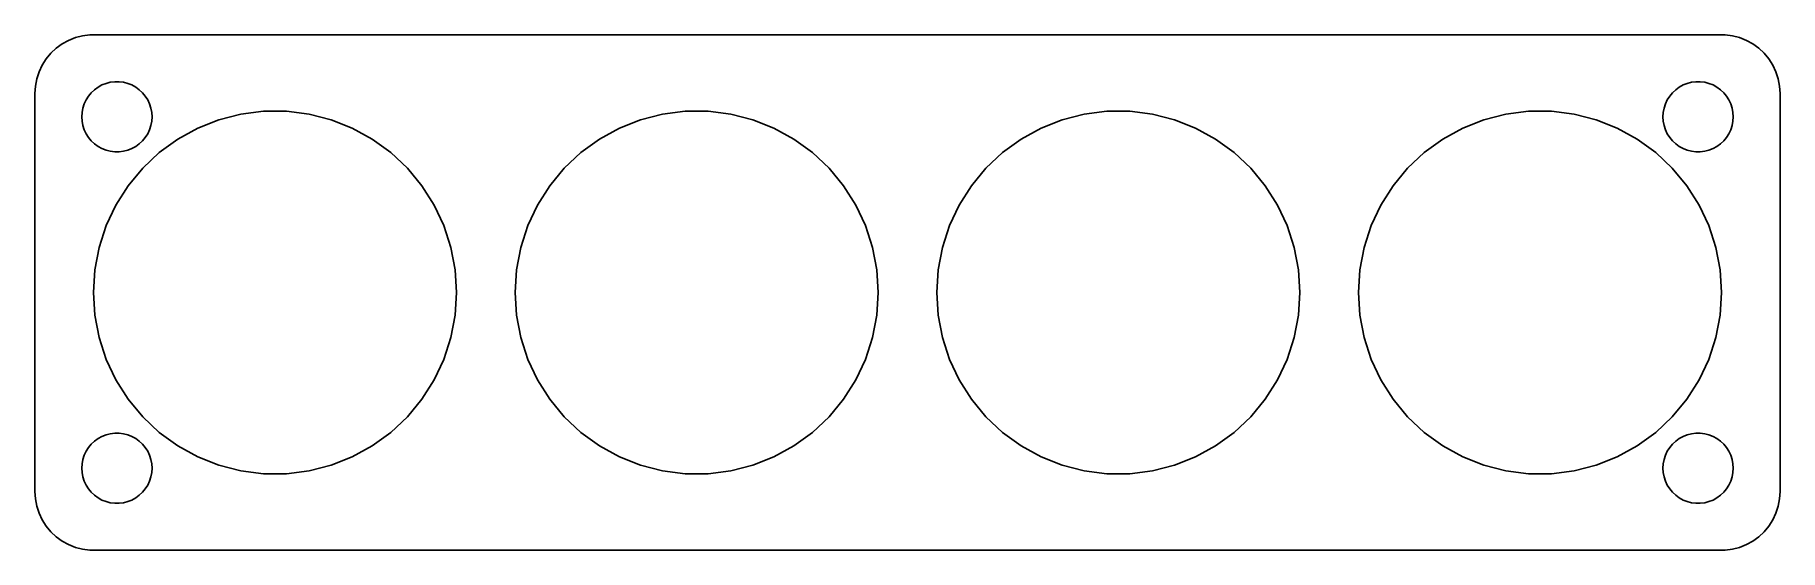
# Model space of a CAD drawing. Header units: metres. Extents: x -74 to 74, y 32 to 76.
import ezdxf

# ---------------------------------------------------------------- set-up
doc = ezdxf.new("R2010")
doc.units = ezdxf.units.M

msp = doc.modelspace()

# ---------------------------------------------------------------- linework, layer by layer
for p, q in [((-69.8139, 75.9901), (-70.4369, 75.9114)), ((69.8139, 75.9901), (-69.8139, 75.9901)), ((70.4369, 75.9114), (69.8139, 75.9901)), ((-72.6871, 74.8526), (-73.1448, 74.4227)), ((-72.1791, 75.2216), (-72.6871, 74.8526)), ((-71.6289, 75.5241), (-72.1791, 75.2216)), ((-71.0451, 75.7553), (-71.6289, 75.5241)), ((-70.4369, 75.9114), (-71.0451, 75.7553)), ((71.0451, 75.7553), (70.4369, 75.9114)), ((71.6289, 75.5241), (71.0451, 75.7553)), ((72.1791, 75.2216), (71.6289, 75.5241)), ((72.6871, 74.8526), (72.1791, 75.2216)), ((73.1448, 74.4227), (72.6871, 74.8526)), ((-73.8815, 73.4088), (-74.1489, 72.8406)), ((-73.5451, 73.9389), (-73.8815, 73.4088)), ((-73.1448, 74.4227), (-73.5451, 73.9389)), ((73.5451, 73.9389), (73.1448, 74.4227)), ((73.8815, 73.4088), (73.5451, 73.9389)), ((74.1489, 72.8406), (73.8815, 73.4088)), ((-74.4606, 71.6267), (-74.5, 71)), ((-74.3429, 72.2434), (-74.4606, 71.6267)), ((-74.1489, 72.8406), (-74.3429, 72.2434)), ((-69.4123, 71.3115), (-69.1075, 71.533)), ((-69.1075, 71.533), (-68.7773, 71.7145)), ((-68.7773, 71.7145), (-68.427, 71.8532)), ((-68.427, 71.8532), (-68.0621, 71.9469)), ((-68.0621, 71.9469), (-67.6884, 71.9941)), ((-67.6884, 71.9941), (-67.3116, 71.9941)), ((-67.3116, 71.9941), (-66.9379, 71.9469)), ((-66.9379, 71.9469), (-66.573, 71.8532)), ((-66.573, 71.8532), (-66.2227, 71.7145)), ((-66.2227, 71.7145), (-65.8925, 71.533)), ((-65.8925, 71.533), (-65.5877, 71.3115)), ((65.5877, 71.3115), (65.8925, 71.533)), ((65.8925, 71.533), (66.2227, 71.7145)), ((66.2227, 71.7145), (66.573, 71.8532)), ((66.573, 71.8532), (66.9379, 71.9469)), ((66.9379, 71.9469), (67.3116, 71.9941)), ((67.3116, 71.9941), (67.6884, 71.9941)), ((67.6884, 71.9941), (68.0621, 71.9469)), ((68.0621, 71.9469), (68.427, 71.8532)), ((68.427, 71.8532), (68.7773, 71.7145)), ((68.7773, 71.7145), (69.1075, 71.533)), ((69.1075, 71.533), (69.4123, 71.3115)), ((74.3429, 72.2434), (74.1489, 72.8406)), ((74.4606, 71.6267), (74.3429, 72.2434)), ((74.5, 71), (74.4606, 71.6267)), ((-74.5, 71), (-74.5, 37)), ((-70.4057, 69.7461), (-70.2893, 70.1044)), ((-70.2893, 70.1044), (-70.1289, 70.4453)), ((-70.1289, 70.4453), (-69.927, 70.7634)), ((-69.927, 70.7634), (-69.6869, 71.0536)), ((-69.6869, 71.0536), (-69.4123, 71.3115)), ((-65.5877, 71.3115), (-65.3131, 71.0536)), ((-65.3131, 71.0536), (-65.073, 70.7634)), ((-65.073, 70.7634), (-64.8711, 70.4453)), ((-64.8711, 70.4453), (-64.7107, 70.1044)), ((-64.7107, 70.1044), (-64.5943, 69.7461)), ((64.5943, 69.7461), (64.7107, 70.1044)), ((64.7107, 70.1044), (64.8711, 70.4453)), ((64.8711, 70.4453), (65.073, 70.7634)), ((65.073, 70.7634), (65.3131, 71.0536)), ((65.3131, 71.0536), (65.5877, 71.3115)), ((69.4123, 71.3115), (69.6869, 71.0536)), ((69.6869, 71.0536), (69.927, 70.7634)), ((69.927, 70.7634), (70.1289, 70.4453)), ((70.1289, 70.4453), (70.2893, 70.1044)), ((70.2893, 70.1044), (70.4057, 69.7461)), ((74.5, 37), (74.5, 71)), ((-70.5, 69), (-70.4763, 69.376)), ((-70.4763, 68.624), (-70.5, 69)), ((-70.4763, 69.376), (-70.4057, 69.7461)), ((-70.4057, 68.2539), (-70.4763, 68.624)), ((-64.5943, 69.7461), (-64.5237, 69.376)), ((-64.5237, 68.624), (-64.5943, 68.2539)), ((-64.5237, 69.376), (-64.5, 69)), ((-64.5, 69), (-64.5237, 68.624)), ((-60.5996, 68.0248), (-58.7898, 68.7414)), ((-58.7898, 68.7414), (-56.9044, 69.2254)), ((-56.9044, 69.2254), (-54.9733, 69.4694)), ((-54.9733, 69.4694), (-53.0267, 69.4694)), ((-53.0267, 69.4694), (-51.0956, 69.2254)), ((-51.0956, 69.2254), (-49.2102, 68.7414)), ((-49.2102, 68.7414), (-47.4004, 68.0248)), ((-24.5996, 68.0248), (-22.7897, 68.7414)), ((-22.7897, 68.7414), (-20.9044, 69.2254)), ((-20.9044, 69.2254), (-18.9733, 69.4694)), ((-18.9733, 69.4694), (-17.0267, 69.4694)), ((-17.0267, 69.4694), (-15.0956, 69.2254)), ((-15.0956, 69.2254), (-13.2102, 68.7414)), ((-13.2102, 68.7414), (-11.4004, 68.0248)), ((11.4004, 68.0248), (13.2102, 68.7414)), ((13.2102, 68.7414), (15.0956, 69.2254)), ((15.0956, 69.2254), (17.0267, 69.4694)), ((17.0267, 69.4694), (18.9733, 69.4694)), ((18.9733, 69.4694), (20.9044, 69.2254)), ((20.9044, 69.2254), (22.7897, 68.7414)), ((22.7897, 68.7414), (24.5996, 68.0248)), ((47.4004, 68.0248), (49.2102, 68.7414)), ((49.2102, 68.7414), (51.0956, 69.2254)), ((51.0956, 69.2254), (53.0267, 69.4694)), ((53.0267, 69.4694), (54.9733, 69.4694)), ((54.9733, 69.4694), (56.9044, 69.2254)), ((56.9044, 69.2254), (58.7898, 68.7414)), ((58.7898, 68.7414), (60.5996, 68.0248)), ((64.5, 69), (64.5237, 69.376)), ((64.5237, 68.624), (64.5, 69)), ((64.5237, 69.376), (64.5943, 69.7461)), ((64.5943, 68.2539), (64.5237, 68.624)), ((70.4057, 69.7461), (70.4763, 69.376)), ((70.4763, 68.624), (70.4057, 68.2539)), ((70.4763, 69.376), (70.5, 69)), ((70.5, 69), (70.4763, 68.624)), ((-70.2893, 67.8956), (-70.4057, 68.2539)), ((-70.1289, 67.5547), (-70.2893, 67.8956)), ((-69.927, 67.2366), (-70.1289, 67.5547)), ((-69.6869, 66.9464), (-69.927, 67.2366)), ((-65.073, 67.2366), (-65.3131, 66.9464)), ((-64.8711, 67.5547), (-65.073, 67.2366)), ((-64.7107, 67.8956), (-64.8711, 67.5547)), ((-64.5943, 68.2539), (-64.7107, 67.8956)), ((-63.8801, 65.9429), (-62.3053, 67.0871)), ((-62.3053, 67.0871), (-60.5996, 68.0248)), ((-47.4004, 68.0248), (-45.6947, 67.0871)), ((-45.6947, 67.0871), (-44.1199, 65.9429)), ((-27.8801, 65.9429), (-26.3053, 67.0871)), ((-26.3053, 67.0871), (-24.5996, 68.0248)), ((-11.4004, 68.0248), (-9.69467, 67.0871)), ((-9.69467, 67.0871), (-8.11992, 65.9429)), ((8.11992, 65.9429), (9.69467, 67.0871)), ((9.69467, 67.0871), (11.4004, 68.0248)), ((24.5996, 68.0248), (26.3053, 67.0871)), ((26.3053, 67.0871), (27.8801, 65.9429)), ((44.1199, 65.9429), (45.6947, 67.0871)), ((45.6947, 67.0871), (47.4004, 68.0248)), ((60.5996, 68.0248), (62.3053, 67.0871)), ((62.3053, 67.0871), (63.8801, 65.9429)), ((64.7107, 67.8956), (64.5943, 68.2539)), ((64.8711, 67.5547), (64.7107, 67.8956)), ((65.073, 67.2366), (64.8711, 67.5547)), ((65.3131, 66.9464), (65.073, 67.2366)), ((69.927, 67.2366), (69.6869, 66.9464)), ((70.1289, 67.5547), (69.927, 67.2366)), ((70.2893, 67.8956), (70.1289, 67.5547)), ((70.4057, 68.2539), (70.2893, 67.8956)), ((-69.4123, 66.6884), (-69.6869, 66.9464)), ((-69.1075, 66.467), (-69.4123, 66.6884)), ((-68.7773, 66.2855), (-69.1075, 66.467)), ((-68.427, 66.1468), (-68.7773, 66.2855)), ((-68.0621, 66.0531), (-68.427, 66.1468)), ((-67.6884, 66.0059), (-68.0621, 66.0531)), ((-67.3116, 66.0059), (-67.6884, 66.0059)), ((-66.9379, 66.0531), (-67.3116, 66.0059)), ((-66.573, 66.1468), (-66.9379, 66.0531)), ((-66.2227, 66.2855), (-66.573, 66.1468)), ((-65.8925, 66.467), (-66.2227, 66.2855)), ((-65.5877, 66.6884), (-65.8925, 66.467)), ((-65.3131, 66.9464), (-65.5877, 66.6884)), ((-65.299, 64.6105), (-63.8801, 65.9429)), ((-44.1199, 65.9429), (-42.701, 64.6105)), ((-29.299, 64.6105), (-27.8801, 65.9429)), ((-8.11992, 65.9429), (-6.70097, 64.6105)), ((6.70097, 64.6105), (8.11992, 65.9429)), ((27.8801, 65.9429), (29.299, 64.6105)), ((42.701, 64.6105), (44.1199, 65.9429)), ((63.8801, 65.9429), (65.299, 64.6105)), ((65.5877, 66.6884), (65.3131, 66.9464)), ((65.8925, 66.467), (65.5877, 66.6884)), ((66.2227, 66.2855), (65.8925, 66.467)), ((66.573, 66.1468), (66.2227, 66.2855)), ((66.9379, 66.0531), (66.573, 66.1468)), ((67.3116, 66.0059), (66.9379, 66.0531)), ((67.6884, 66.0059), (67.3116, 66.0059)), ((68.0621, 66.0531), (67.6884, 66.0059)), ((68.427, 66.1468), (68.0621, 66.0531)), ((68.7773, 66.2855), (68.427, 66.1468)), ((69.1075, 66.467), (68.7773, 66.2855)), ((69.4123, 66.6884), (69.1075, 66.467)), ((69.6869, 66.9464), (69.4123, 66.6884)), ((-66.5398, 63.1107), (-65.299, 64.6105)), ((-42.701, 64.6105), (-41.4602, 63.1107)), ((-30.5397, 63.1107), (-29.299, 64.6105)), ((-6.70097, 64.6105), (-5.46024, 63.1107)), ((5.46024, 63.1107), (6.70097, 64.6105)), ((29.299, 64.6105), (30.5397, 63.1107)), ((41.4602, 63.1107), (42.701, 64.6105)), ((65.299, 64.6105), (66.5398, 63.1107)), ((-67.5827, 61.4672), (-66.5398, 63.1107)), ((-41.4602, 63.1107), (-40.4172, 61.4672)), ((-31.5827, 61.4672), (-30.5397, 63.1107)), ((-5.46024, 63.1107), (-4.41724, 61.4672)), ((4.41724, 61.4672), (5.46024, 63.1107)), ((30.5397, 63.1107), (31.5827, 61.4672)), ((40.4172, 61.4672), (41.4602, 63.1107)), ((66.5398, 63.1107), (67.5827, 61.4672)), ((-68.4115, 59.7059), (-67.5827, 61.4672)), ((-40.4172, 61.4672), (-39.5885, 59.7059)), ((-32.4115, 59.7059), (-31.5827, 61.4672)), ((-4.41724, 61.4672), (-3.58846, 59.7059)), ((3.58846, 59.7059), (4.41724, 61.4672)), ((31.5827, 61.4672), (32.4115, 59.7059)), ((39.5885, 59.7059), (40.4172, 61.4672)), ((67.5827, 61.4672), (68.4115, 59.7059)), ((-69.013, 57.8547), (-68.4115, 59.7059)), ((-39.5885, 59.7059), (-38.987, 57.8547)), ((-33.013, 57.8547), (-32.4115, 59.7059)), ((-3.58846, 59.7059), (-2.98695, 57.8547)), ((2.98695, 57.8547), (3.58846, 59.7059)), ((32.4115, 59.7059), (33.013, 57.8547)), ((38.987, 57.8547), (39.5885, 59.7059)), ((68.4115, 59.7059), (69.013, 57.8547)), ((-69.3778, 55.9427), (-69.013, 57.8547)), ((-38.987, 57.8547), (-38.6222, 55.9427)), ((-33.3778, 55.9427), (-33.013, 57.8547)), ((-2.98695, 57.8547), (-2.62221, 55.9427)), ((2.62221, 55.9427), (2.98695, 57.8547)), ((33.013, 57.8547), (33.3778, 55.9427)), ((38.6222, 55.9427), (38.987, 57.8547)), ((69.013, 57.8547), (69.3778, 55.9427)), ((-69.5, 54), (-69.3778, 55.9427)), ((-38.6222, 55.9427), (-38.5, 54)), ((-33.5, 54), (-33.3778, 55.9427)), ((-2.62221, 55.9427), (-2.5, 54)), ((2.5, 54), (2.62221, 55.9427)), ((33.3778, 55.9427), (33.5, 54)), ((38.5, 54), (38.6222, 55.9427)), ((69.3778, 55.9427), (69.5, 54)), ((-69.3778, 52.0573), (-69.5, 54)), ((-38.5, 54), (-38.6222, 52.0573)), ((-33.3778, 52.0573), (-33.5, 54)), ((-2.5, 54), (-2.62221, 52.0573)), ((2.62221, 52.0573), (2.5, 54)), ((33.5, 54), (33.3778, 52.0573)), ((38.6222, 52.0573), (38.5, 54)), ((69.5, 54), (69.3778, 52.0573)), ((-69.013, 50.1453), (-69.3778, 52.0573)), ((-38.6222, 52.0573), (-38.987, 50.1453)), ((-33.013, 50.1453), (-33.3778, 52.0573)), ((-2.62221, 52.0573), (-2.98695, 50.1453)), ((2.98695, 50.1453), (2.62221, 52.0573)), ((33.3778, 52.0573), (33.013, 50.1453)), ((38.987, 50.1453), (38.6222, 52.0573)), ((69.3778, 52.0573), (69.013, 50.1453)), ((-68.4115, 48.2941), (-69.013, 50.1453)), ((-38.987, 50.1453), (-39.5885, 48.2941)), ((-32.4115, 48.2941), (-33.013, 50.1453)), ((-2.98695, 50.1453), (-3.58846, 48.2941)), ((3.58846, 48.2941), (2.98695, 50.1453)), ((33.013, 50.1453), (32.4115, 48.2941)), ((39.5885, 48.2941), (38.987, 50.1453)), ((69.013, 50.1453), (68.4115, 48.2941)), ((-67.5827, 46.5328), (-68.4115, 48.2941)), ((-39.5885, 48.2941), (-40.4172, 46.5328)), ((-31.5827, 46.5328), (-32.4115, 48.2941)), ((-3.58846, 48.2941), (-4.41724, 46.5328)), ((4.41724, 46.5328), (3.58846, 48.2941)), ((32.4115, 48.2941), (31.5827, 46.5328)), ((40.4172, 46.5328), (39.5885, 48.2941)), ((68.4115, 48.2941), (67.5827, 46.5328)), ((-66.5398, 44.8893), (-67.5827, 46.5328)), ((-40.4172, 46.5328), (-41.4602, 44.8893)), ((-30.5397, 44.8893), (-31.5827, 46.5328)), ((-4.41724, 46.5328), (-5.46024, 44.8893)), ((5.46024, 44.8893), (4.41724, 46.5328)), ((31.5827, 46.5328), (30.5397, 44.8893)), ((41.4602, 44.8893), (40.4172, 46.5328)), ((67.5827, 46.5328), (66.5398, 44.8893)), ((-65.299, 43.3895), (-66.5398, 44.8893)), ((-41.4602, 44.8893), (-42.701, 43.3895)), ((-29.299, 43.3895), (-30.5397, 44.8893)), ((-5.46024, 44.8893), (-6.70097, 43.3895)), ((6.70097, 43.3895), (5.46024, 44.8893)), ((30.5397, 44.8893), (29.299, 43.3895)), ((42.701, 43.3895), (41.4602, 44.8893)), ((66.5398, 44.8893), (65.299, 43.3895)), ((-63.8801, 42.0571), (-65.299, 43.3895)), ((-42.701, 43.3895), (-44.1199, 42.0571)), ((-27.8801, 42.0571), (-29.299, 43.3895)), ((-6.70097, 43.3895), (-8.11992, 42.0571)), ((8.11992, 42.0571), (6.70097, 43.3895)), ((29.299, 43.3895), (27.8801, 42.0571)), ((44.1199, 42.0571), (42.701, 43.3895)), ((65.299, 43.3895), (63.8801, 42.0571)), ((-68.7773, 41.7145), (-68.427, 41.8532)), ((-68.427, 41.8532), (-68.0621, 41.9469)), ((-68.0621, 41.9469), (-67.6884, 41.9941)), ((-67.6884, 41.9941), (-67.3116, 41.9941)), ((-67.3116, 41.9941), (-66.9379, 41.9469)), ((-66.9379, 41.9469), (-66.573, 41.8532)), ((-66.573, 41.8532), (-66.2227, 41.7145)), ((-62.3053, 40.9129), (-63.8801, 42.0571)), ((-44.1199, 42.0571), (-45.6947, 40.9129)), ((-26.3053, 40.9129), (-27.8801, 42.0571)), ((-8.11992, 42.0571), (-9.69467, 40.9129)), ((9.69467, 40.9129), (8.11992, 42.0571)), ((27.8801, 42.0571), (26.3053, 40.9129)), ((45.6947, 40.9129), (44.1199, 42.0571)), ((63.8801, 42.0571), (62.3053, 40.9129)), ((66.2227, 41.7145), (66.573, 41.8532)), ((66.573, 41.8532), (66.9379, 41.9469)), ((66.9379, 41.9469), (67.3116, 41.9941)), ((67.3116, 41.9941), (67.6884, 41.9941)), ((67.6884, 41.9941), (68.0621, 41.9469)), ((68.0621, 41.9469), (68.427, 41.8532)), ((68.427, 41.8532), (68.7773, 41.7145)), ((-70.2893, 40.1044), (-70.1289, 40.4453)), ((-70.1289, 40.4453), (-69.927, 40.7634)), ((-69.927, 40.7634), (-69.6869, 41.0536)), ((-69.6869, 41.0536), (-69.4123, 41.3116)), ((-69.4123, 41.3116), (-69.1075, 41.533)), ((-69.1075, 41.533), (-68.7773, 41.7145)), ((-66.2227, 41.7145), (-65.8925, 41.533)), ((-65.8925, 41.533), (-65.5877, 41.3116)), ((-65.5877, 41.3116), (-65.3131, 41.0536)), ((-65.3131, 41.0536), (-65.073, 40.7634)), ((-65.073, 40.7634), (-64.8711, 40.4453)), ((-64.8711, 40.4453), (-64.7107, 40.1044)), ((-60.5996, 39.9752), (-62.3053, 40.9129)), ((-45.6947, 40.9129), (-47.4004, 39.9752)), ((-24.5996, 39.9752), (-26.3053, 40.9129)), ((-9.69467, 40.9129), (-11.4004, 39.9752)), ((11.4004, 39.9752), (9.69467, 40.9129)), ((26.3053, 40.9129), (24.5996, 39.9752)), ((47.4004, 39.9752), (45.6947, 40.9129)), ((62.3053, 40.9129), (60.5996, 39.9752)), ((64.7107, 40.1044), (64.8711, 40.4453)), ((64.8711, 40.4453), (65.073, 40.7634)), ((65.073, 40.7634), (65.3131, 41.0536)), ((65.3131, 41.0536), (65.5877, 41.3116)), ((65.5877, 41.3116), (65.8925, 41.533)), ((65.8925, 41.533), (66.2227, 41.7145)), ((68.7773, 41.7145), (69.1075, 41.533)), ((69.1075, 41.533), (69.4123, 41.3116)), ((69.4123, 41.3116), (69.6869, 41.0536)), ((69.6869, 41.0536), (69.927, 40.7634)), ((69.927, 40.7634), (70.1289, 40.4453)), ((70.1289, 40.4453), (70.2893, 40.1044)), ((-70.5, 39), (-70.4763, 39.376)), ((-70.4763, 38.624), (-70.5, 39)), ((-70.4763, 39.376), (-70.4057, 39.7461)), ((-70.4057, 39.7461), (-70.2893, 40.1044)), ((-64.7107, 40.1044), (-64.5943, 39.7461)), ((-64.5943, 39.7461), (-64.5237, 39.376)), ((-64.5237, 39.376), (-64.5, 39)), ((-64.5, 39), (-64.5237, 38.624)), ((-58.7898, 39.2586), (-60.5996, 39.9752)), ((-56.9044, 38.7746), (-58.7898, 39.2586)), ((-54.9733, 38.5306), (-56.9044, 38.7746)), ((-51.0956, 38.7746), (-53.0267, 38.5306)), ((-49.2102, 39.2586), (-51.0956, 38.7746)), ((-47.4004, 39.9752), (-49.2102, 39.2586)), ((-22.7897, 39.2586), (-24.5996, 39.9752)), ((-20.9044, 38.7746), (-22.7897, 39.2586)), ((-18.9733, 38.5306), (-20.9044, 38.7746)), ((-15.0956, 38.7746), (-17.0267, 38.5306)), ((-13.2102, 39.2586), (-15.0956, 38.7746)), ((-11.4004, 39.9752), (-13.2102, 39.2586)), ((13.2102, 39.2586), (11.4004, 39.9752)), ((15.0956, 38.7746), (13.2102, 39.2586)), ((17.0267, 38.5306), (15.0956, 38.7746)), ((20.9044, 38.7746), (18.9733, 38.5306)), ((22.7897, 39.2586), (20.9044, 38.7746)), ((24.5996, 39.9752), (22.7897, 39.2586)), ((49.2102, 39.2586), (47.4004, 39.9752)), ((51.0956, 38.7746), (49.2102, 39.2586)), ((53.0267, 38.5306), (51.0956, 38.7746)), ((56.9044, 38.7746), (54.9733, 38.5306)), ((58.7898, 39.2586), (56.9044, 38.7746)), ((60.5996, 39.9752), (58.7898, 39.2586)), ((64.5, 39), (64.5237, 39.376)), ((64.5237, 38.624), (64.5, 39)), ((64.5237, 39.376), (64.5943, 39.7461)), ((64.5943, 39.7461), (64.7107, 40.1044)), ((70.2893, 40.1044), (70.4057, 39.7461)), ((70.4057, 39.7461), (70.4763, 39.376)), ((70.4763, 39.376), (70.5, 39)), ((70.5, 39), (70.4763, 38.624)), ((-70.4057, 38.2539), (-70.4763, 38.624)), ((-70.2893, 37.8956), (-70.4057, 38.2539)), ((-70.1289, 37.5547), (-70.2893, 37.8956)), ((-69.927, 37.2366), (-70.1289, 37.5547)), ((-64.8711, 37.5547), (-65.073, 37.2366)), ((-64.7107, 37.8956), (-64.8711, 37.5547)), ((-64.5943, 38.2539), (-64.7107, 37.8956)), ((-64.5237, 38.624), (-64.5943, 38.2539)), ((-53.0267, 38.5306), (-54.9733, 38.5306)), ((-17.0267, 38.5306), (-18.9733, 38.5306)), ((18.9733, 38.5306), (17.0267, 38.5306)), ((54.9733, 38.5306), (53.0267, 38.5306)), ((64.5943, 38.2539), (64.5237, 38.624)), ((64.7107, 37.8956), (64.5943, 38.2539)), ((64.8711, 37.5547), (64.7107, 37.8956)), ((65.073, 37.2366), (64.8711, 37.5547)), ((70.1289, 37.5547), (69.927, 37.2366)), ((70.2893, 37.8956), (70.1289, 37.5547)), ((70.4057, 38.2539), (70.2893, 37.8956)), ((70.4763, 38.624), (70.4057, 38.2539)), ((-74.5, 37), (-74.4606, 36.3733)), ((-74.4606, 36.3733), (-74.3429, 35.7566)), ((-69.6869, 36.9464), (-69.927, 37.2366)), ((-69.4123, 36.6885), (-69.6869, 36.9464)), ((-69.1075, 36.467), (-69.4123, 36.6885)), ((-68.7773, 36.2855), (-69.1075, 36.467)), ((-68.427, 36.1468), (-68.7773, 36.2855)), ((-68.0621, 36.0531), (-68.427, 36.1468)), ((-67.6884, 36.0059), (-68.0621, 36.0531)), ((-67.3116, 36.0059), (-67.6884, 36.0059)), ((-66.9379, 36.0531), (-67.3116, 36.0059)), ((-66.573, 36.1468), (-66.9379, 36.0531)), ((-66.2227, 36.2855), (-66.573, 36.1468)), ((-65.8925, 36.467), (-66.2227, 36.2855)), ((-65.5877, 36.6885), (-65.8925, 36.467)), ((-65.3131, 36.9464), (-65.5877, 36.6885)), ((-65.073, 37.2366), (-65.3131, 36.9464)), ((65.3131, 36.9464), (65.073, 37.2366)), ((65.5877, 36.6885), (65.3131, 36.9464)), ((65.8925, 36.467), (65.5877, 36.6885)), ((66.2227, 36.2855), (65.8925, 36.467)), ((66.573, 36.1468), (66.2227, 36.2855)), ((66.9379, 36.0531), (66.573, 36.1468)), ((67.3116, 36.0059), (66.9379, 36.0531)), ((67.6884, 36.0059), (67.3116, 36.0059)), ((68.0621, 36.0531), (67.6884, 36.0059)), ((68.427, 36.1468), (68.0621, 36.0531)), ((68.7773, 36.2855), (68.427, 36.1468)), ((69.1075, 36.467), (68.7773, 36.2855)), ((69.4123, 36.6885), (69.1075, 36.467)), ((69.6869, 36.9464), (69.4123, 36.6885)), ((69.927, 37.2366), (69.6869, 36.9464)), ((74.3429, 35.7566), (74.4606, 36.3733)), ((74.4606, 36.3733), (74.5, 37)), ((-74.3429, 35.7566), (-74.1489, 35.1594)), ((-74.1489, 35.1594), (-73.8815, 34.5912)), ((-73.8815, 34.5912), (-73.5451, 34.0611)), ((73.5451, 34.0611), (73.8815, 34.5912)), ((73.8815, 34.5912), (74.1489, 35.1594)), ((74.1489, 35.1594), (74.3429, 35.7566)), ((-73.5451, 34.0611), (-73.1448, 33.5773)), ((-73.1448, 33.5773), (-72.6871, 33.1474)), ((-72.6871, 33.1474), (-72.1791, 32.7784)), ((72.1791, 32.7784), (72.6871, 33.1474)), ((72.6871, 33.1474), (73.1448, 33.5773)), ((73.1448, 33.5773), (73.5451, 34.0611)), ((-72.1791, 32.7784), (-71.6289, 32.4759)), ((-71.6289, 32.4759), (-71.0451, 32.2447)), ((-71.0451, 32.2447), (-70.4369, 32.0886)), ((-70.4369, 32.0886), (-69.8139, 32.0099)), ((-69.8139, 32.0099), (69.8139, 32.0099)), ((69.8139, 32.0099), (70.4369, 32.0886)), ((70.4369, 32.0886), (71.0451, 32.2447)), ((71.0451, 32.2447), (71.6289, 32.4759)), ((71.6289, 32.4759), (72.1791, 32.7784))]:
    msp.add_line(p, q)

doc.saveas('drawing.dxf')
